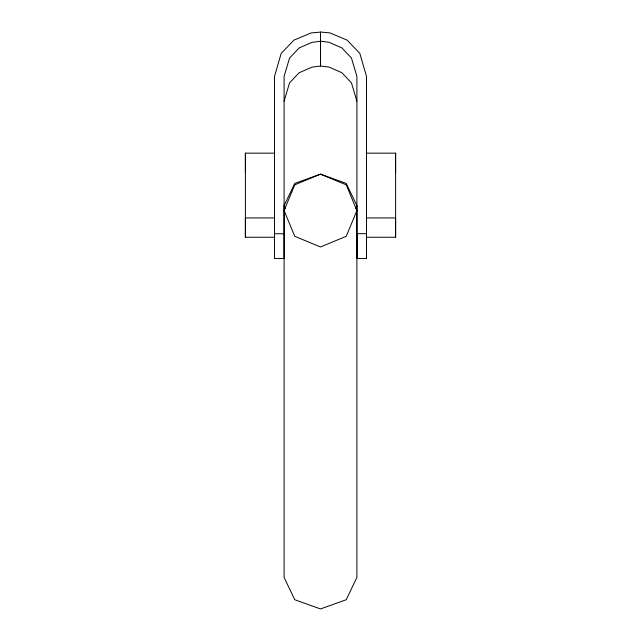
<?xml version="1.0" encoding="UTF-8"?>
<svg xmlns="http://www.w3.org/2000/svg" width="641" height="641" viewBox="0 0 641 641"><rect width="100%" height="100%" fill="white"/><g stroke="black" fill="none" stroke-linecap="round" stroke-linejoin="round"><path stroke-width="0.96" d="M274.316 237.258L245.391 237.258L245.391 153.159L274.316 153.159M366.492 236.561L366.492 258.467L356.909 258.467L356.909 234.574M356.909 258.467L356.909 76.359L351.452 58.051L341.901 47.915L328.977 42.274L320.508 41.2L320.508 65.991L328.977 67.073L341.901 72.713L351.452 82.841L356.909 101.158M366.492 258.467L366.492 76.359L359.793 53.283L347.021 40.079L329.859 32.875L320.508 32.05L320.492 66.055L312.023 67.137L299.099 72.77L289.548 82.905L284.091 101.222M366.684 237.258L395.609 237.258L395.609 153.159L366.684 153.159M284.091 205.689L294.756 183.398L320.5 174.16L346.236 183.398L356.901 205.689L356.901 577.421L346.244 599.72L320.5 608.95L294.756 599.72L284.099 577.421L284.091 205.689L285.373 208.365M355.619 208.365L356.901 205.689M320.492 41.264L312.023 42.338L299.099 47.979L289.548 58.107L284.091 76.423L284.091 258.531L274.508 258.531L274.508 76.423L281.207 53.347L293.979 40.135L311.141 32.939L320.492 32.114M274.316 217.932L245.383 217.932L245.391 237.258M366.684 217.932L395.609 217.932L395.609 237.258M274.508 233.733L284.091 233.733M356.909 233.669L366.492 233.669M395.609 153.159L395.617 172.485M245.391 153.159L245.391 172.485M294.756 184.824L284.091 210.569L294.756 236.305L320.492 246.969L346.236 236.305L356.893 210.569L346.236 184.824L320.492 174.16L294.756 184.824"/></g></svg>
